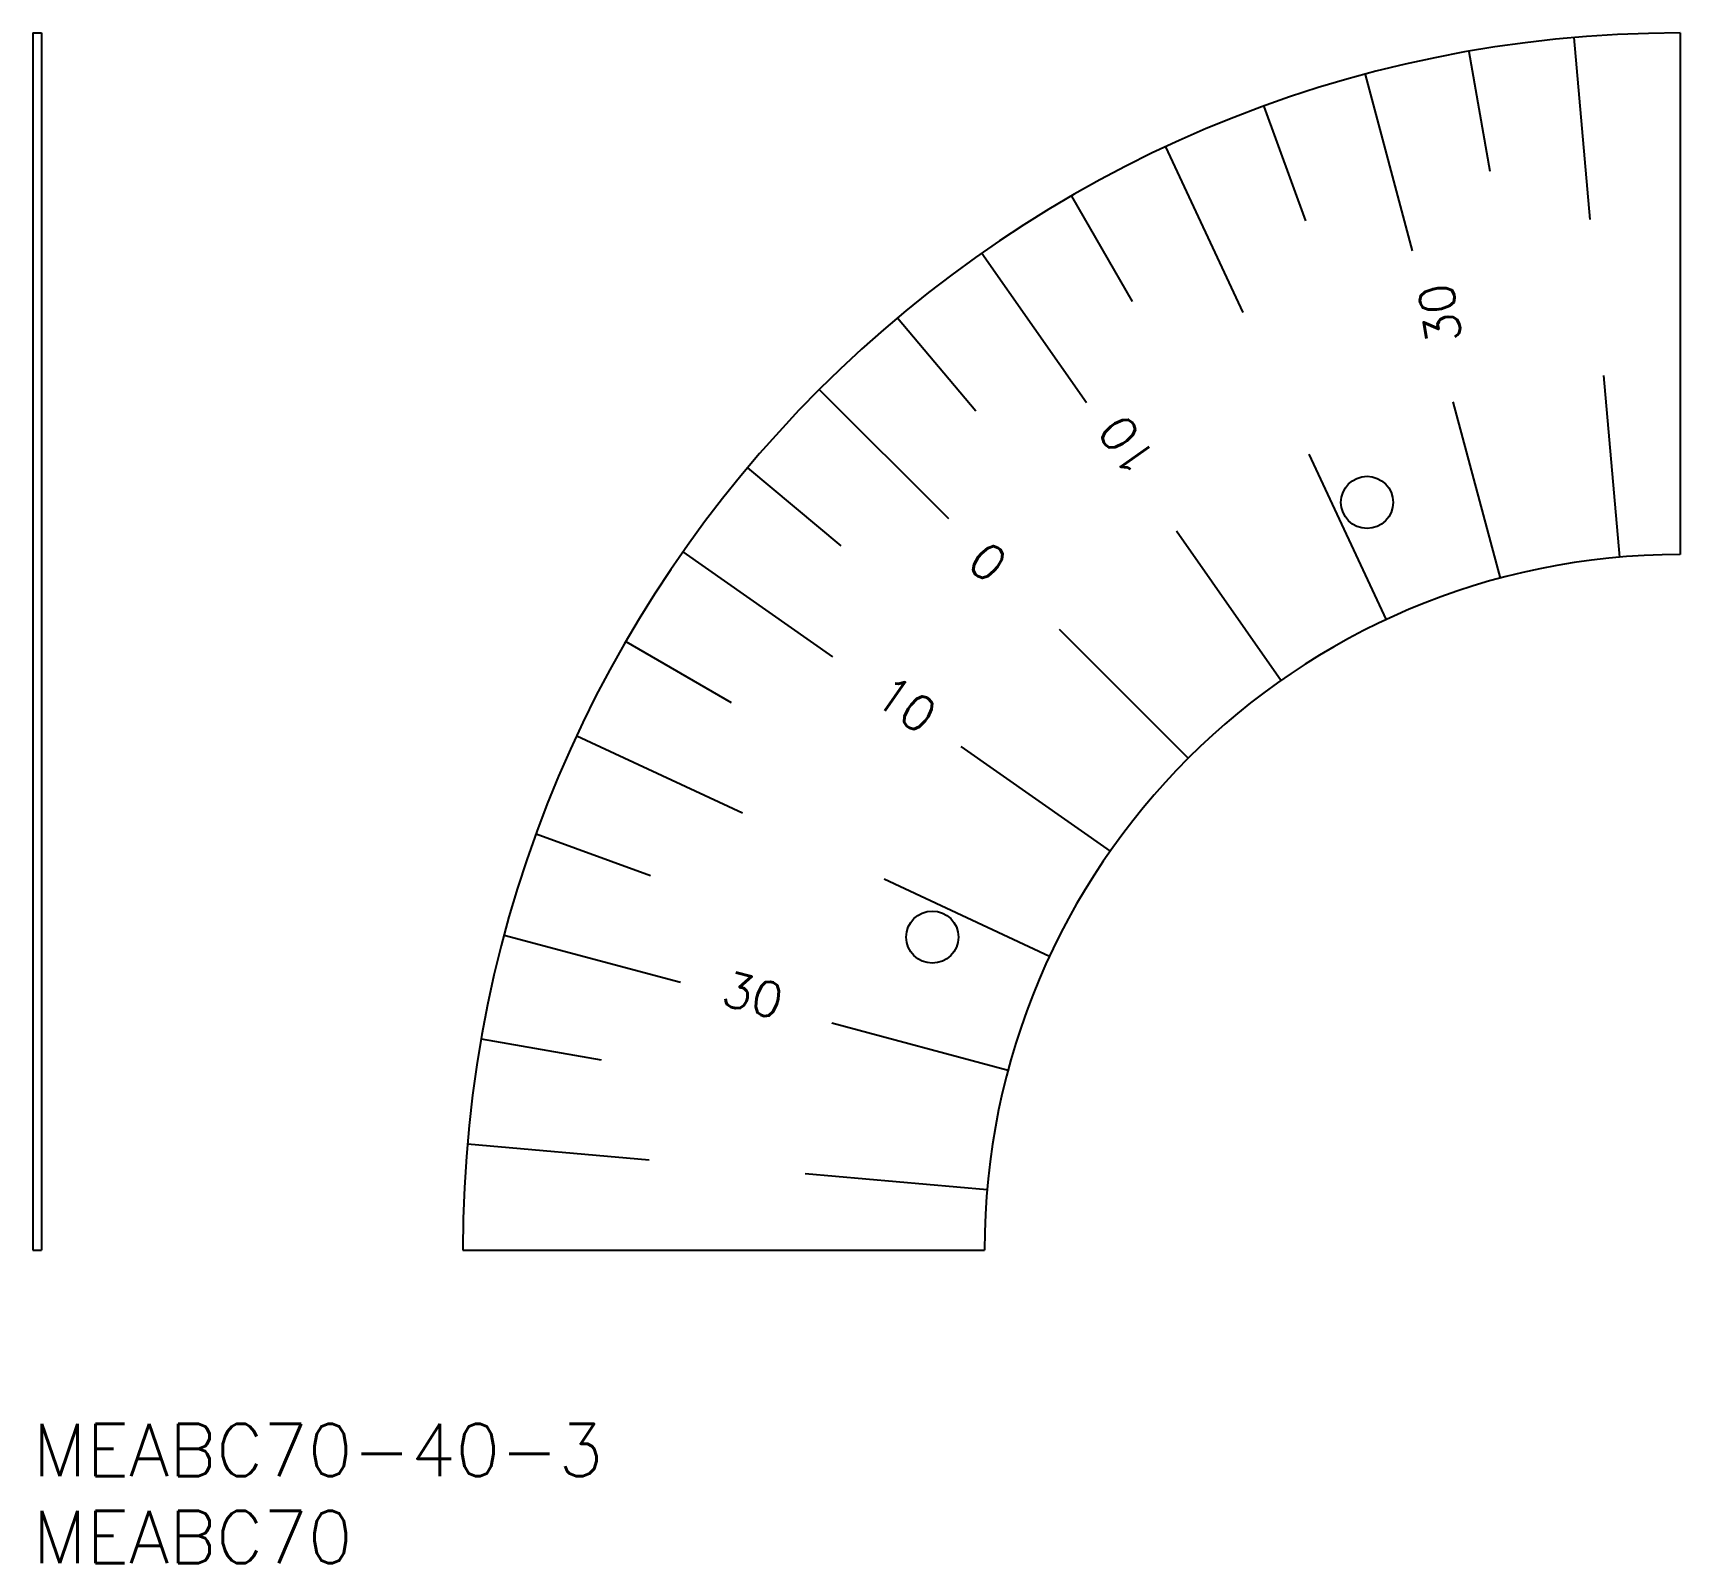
# Model space of a CAD drawing. Extents: x 0 to 94.7, y -8 to 80.
import ezdxf

# ---------------------------------------------------------------- set-up
doc = ezdxf.new("R2010")
doc.units = 0
doc.header["$LTSCALE"] = 0.5
doc.layers.add('MSM_CONTINUOUS', color=7, linetype='CONTINUOUS')
doc.layers.add('MSM_PART_NUMBER', color=7, linetype='CONTINUOUS')
doc.styles.get("Standard").update_dxf_attribs({"font": 'txt.shx', "height": 3, "bigfont": 'bigfont.shx'})

# ---------------------------------------------------------------- blocks, each defined once
blk = doc.blocks.new('*U2')
at = {"layer": 'MSM_PART_NUMBER'}
blk.add_text('MEABC70-40-3', height=3, dxfattribs=at).set_placement((0, -3))
blk = doc.blocks.new('*U3')
at = {"layer": 'MSM_PART_NUMBER'}
blk.add_text('MEABC70', height=3, dxfattribs=at).set_placement((0, -8))

msp = doc.modelspace()

# ---------------------------------------------------------------- linework, layer by layer
at = {"layer": 'MSM_CONTINUOUS'}
for p, q in [((0, 80), (0, 10)), ((0, 80), (0.5, 80)), ((0.5, 80), (0.5, 10)), ((88.619, 79.734), (89.534, 69.274)), ((94.72, 80), (94.72, 50)), ((82.564, 78.937), (83.78, 72.043)), ((76.602, 77.615), (79.32, 67.473)), ((70.778, 75.778), (73.173, 69.201)), ((65.137, 73.442), (69.574, 63.925)), ((59.72, 70.622), (63.22, 64.56)), ((54.569, 67.341), (60.592, 58.74)), ((49.725, 63.623), (54.224, 58.261)), ((90.318, 60.308), (91.234, 49.848)), ((45.222, 59.497), (52.647, 52.073)), ((81.649, 58.779), (84.367, 48.637)), ((41.097, 54.995), (46.459, 50.496)), ((73.378, 55.769), (77.815, 46.252)), ((65.754, 51.367), (71.777, 42.766)), ((37.379, 50.15), (45.98, 44.128)), ((59.011, 45.709), (66.436, 38.284)), ((34.098, 45), (40.16, 41.5)), ((31.278, 39.583), (40.795, 35.146)), ((53.353, 38.966), (61.954, 32.943)), ((28.941, 33.941), (35.519, 31.547)), ((48.951, 31.342), (58.468, 26.905)), ((27.105, 28.117), (37.247, 25.4)), ((45.941, 23.07), (56.083, 20.353)), ((25.783, 22.155), (32.677, 20.94)), ((24.986, 16.101), (35.446, 15.186)), ((44.412, 14.401), (54.872, 13.486)), ((0, 10), (0.5, 10)), ((24.72, 10), (54.72, 10))]:
    msp.add_line(p, q, dxfattribs=at)
for centre in [(76.72, 53), (51.72, 28)]:
    msp.add_circle(centre, 1.5, dxfattribs=at)
for radius in [70, 40]:
    msp.add_arc((94.72, 10), radius, 90, 180, dxfattribs=at)

# ---------------------------------------------------------------- block references
for name in ['*U2', '*U3']:
    msp.add_blockref(name, (0, 0), dxfattribs=at)

# ---------------------------------------------------------------- texts
for s, rotation, p in [('30', 100, (82.189, 62.345)), ('10', 125, (64.737, 55.423)), ('0', 320, (53.618, 49.357)), ('10', 325, (48.224, 41.56)), ('30', 345, (39.488, 24.148))]:
    msp.add_text(s, height=2, rotation=rotation, dxfattribs=at).set_placement(p)

doc.saveas('drawing.dxf')
